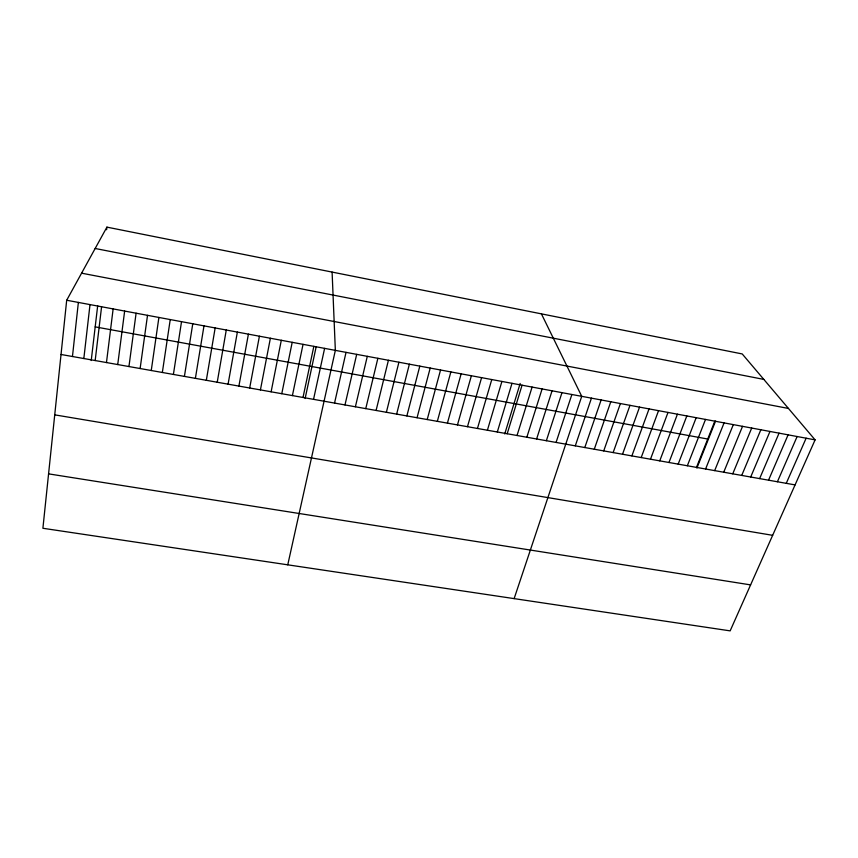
<?xml version="1.0" encoding="UTF-8"?>
<svg xmlns="http://www.w3.org/2000/svg" width="858" height="858" viewBox="0 0 858 858"><rect width="100%" height="100%" fill="white"/><g stroke="black" fill="none" stroke-linecap="round" stroke-linejoin="round"><path stroke-width="1.29" d="M66.688 300.246L42.9 528.271L730.147 630.866L815.1 439.875L742.224 353.946L106.918 227.134L66.688 300.246L815.1 439.875M72.458 356.51L78.368 302.424M83.837 358.537L90.004 304.601M91.227 360.532L97.673 305.802M106.617 229.74L106.918 227.134M95.174 360.542L101.587 306.756M106.467 362.559L113.138 308.912M117.728 364.553L124.646 311.057M128.947 366.548L136.1 313.202M140.122 368.532L147.522 315.326M151.255 370.506L158.902 317.449M162.344 372.479L170.238 319.562M173.402 374.442L181.521 321.675M184.416 376.405L192.771 323.766M195.388 378.357L203.989 325.858M206.328 380.298L215.154 327.949M217.224 382.228L226.276 330.019M228.078 384.159L237.366 332.089M238.899 386.079L248.412 334.148M249.678 387.998L259.416 336.207M260.414 389.907L270.388 338.245M271.117 391.806L281.306 340.283M281.778 393.704L292.192 342.321M292.406 395.592L303.046 344.348M303.003 397.469L313.846 346.353M305.126 398.509L316.205 346.578M313.545 399.345L324.614 348.369M287.762 564.821L335.349 350.364L332.1 272.083M334.545 403.078L346.031 352.359M344.98 404.933L356.692 354.354M355.384 406.778L367.299 356.327M365.755 408.623L377.874 358.301M376.094 410.456L388.417 360.274M386.379 412.29L398.916 362.226M396.643 414.103L409.384 364.178M406.864 415.926L419.809 366.13M417.052 417.739L430.201 368.061M427.209 419.541L440.551 369.991M437.333 421.332L450.868 371.922M447.415 423.123L461.143 373.841M457.464 424.914L471.385 375.75M467.471 426.694L481.595 377.649M477.456 428.464L491.773 379.547M487.398 430.233L501.909 381.445M497.308 431.992L512.001 383.322M504.74 433.955L520.163 383.451M507.185 433.751L522.072 385.199M517.031 435.499L532.099 387.076M526.844 437.237L542.095 388.942M536.625 438.974L552.059 390.798M546.364 440.712L561.979 392.653M556.07 442.438L571.878 394.498M514.135 598.616L581.735 396.332L541.419 313.867M575.289 445.849L591.452 398.144M584.802 447.533L601.136 399.957M594.283 449.217L610.789 401.759M603.721 450.9L620.398 403.55M613.138 452.574L629.986 405.341M622.522 454.236L639.542 407.121M631.874 455.898L649.056 408.891M641.194 457.561L658.547 410.66M650.482 459.212L668.007 412.43M659.748 460.853L677.434 414.189M668.972 462.494L686.829 415.937M678.174 464.124L696.181 417.685M687.344 465.755L705.512 419.423M696.481 467.374L714.821 421.16M696.91 468.071L715.561 421.096M705.587 468.994L724.088 422.887M714.671 470.613L733.322 424.613M723.723 472.222L742.535 426.329M732.743 473.82L751.705 428.045M741.73 475.418L760.853 429.751M750.696 477.016L769.969 431.456M759.63 478.603L779.053 433.151M768.532 480.18L788.105 434.834M777.402 481.756L797.136 436.518M786.25 483.333L806.134 438.202M48.574 473.863L750.6 584.888M54.73 414.854L772.65 535.317M61.036 354.483L795.076 484.899M95.195 326.866L708.386 439.146M81.585 273.176L788.448 408.451M95.174 248.488L763.802 379.397"/></g></svg>
